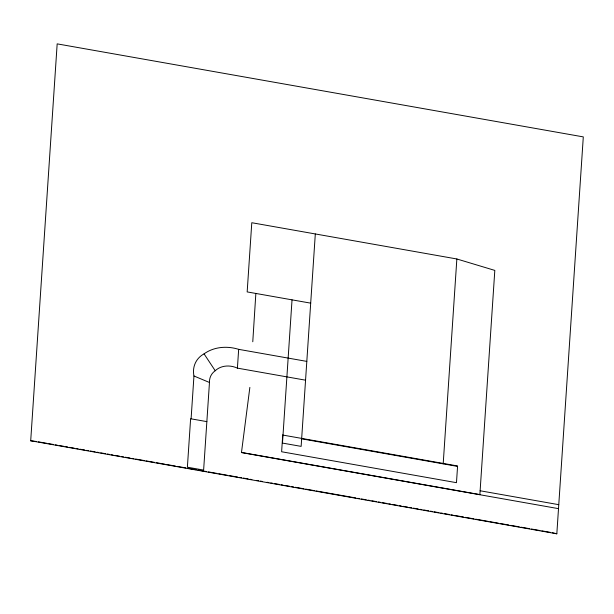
<?xml version="1.0" encoding="UTF-8"?>
<svg xmlns="http://www.w3.org/2000/svg" width="614" height="614" viewBox="0 0 614 614"><rect width="100%" height="100%" fill="white"/><g stroke="black" fill="none" stroke-linecap="round" stroke-linejoin="round"><path stroke-width="0.92" d="M252.776 341.752L255.854 293.454M30.7 440.775L57.171 43.863L583.3 136.891L556.829 533.804L30.7 440.775L36.518 441.504M191.092 418.84L193.955 375.991A26.625 22.726 28.7 0 1 204.055 353.856A40.455 34.53 28.7 0 1 238.662 349.343L306.816 361.393M305.557 380.181L237.411 368.131A20.676 17.652 28.7 0 0 215.222 370.733A18.006 15.373 28.7 0 0 209.466 382.484L203.625 470.078L187.385 467.2L190.616 418.756L206.857 421.626M237.411 368.131L238.662 349.343M249.86 387.396L241.463 452.579L558.51 508.645M292.034 299.847L282.478 443.078L301.144 446.378L315.312 233.949M443.193 463.862L456.854 258.978L251.786 222.721L247.166 291.911L310.699 303.147M479.856 494.731L494.815 270.406L456.854 258.978M556.829 533.804L552.255 532.699M301.651 438.833L457.56 466.402M480.117 490.77L558.771 504.677M241.479 452.426L479.864 494.577M38.406 441.834L46.91 443.339M48.798 443.669L53.518 444.505M55.406 444.843L57.302 445.173M59.19 445.511L63.91 446.347M65.798 446.677L67.686 447.015M69.582 447.345L74.302 448.182M76.19 448.519L78.078 448.849M79.966 449.187L84.694 450.016M86.582 450.354L88.47 450.684M90.358 451.021L95.086 451.858M96.974 452.188L98.862 452.526M100.75 452.856L105.47 453.692M107.358 454.03L109.254 454.36M111.142 454.698L113.03 455.028M114.918 455.365L119.638 456.202M121.534 456.532L123.422 456.87M125.31 457.2L130.03 458.036M131.918 458.374L133.806 458.704M135.702 459.042L144.198 460.538M146.086 460.876L154.59 462.38M156.478 462.71L164.982 464.215M166.87 464.552L175.374 466.057M177.262 466.387L185.758 467.891M187.654 468.221L196.15 469.725M198.038 470.063L206.542 471.567M208.43 471.897L216.934 473.402M218.822 473.739L227.326 475.244M229.214 475.574L237.71 477.078M239.606 477.408L241.494 477.746M243.382 478.076L248.102 478.912M249.99 479.25L251.878 479.58M256.606 480.417L258.494 480.754M260.382 481.084L262.27 481.422M266.998 482.259L268.886 482.589M270.774 482.926L272.662 483.256M274.55 483.594L279.278 484.423M281.166 484.761L283.054 485.091M284.942 485.428L289.662 486.265M291.558 486.595L293.446 486.933M295.334 487.263L303.83 488.767M305.726 489.105L314.222 490.609M316.11 490.939L355.782 497.954M357.678 498.292L359.566 498.622M361.454 498.959L366.174 499.796M368.062 500.126L369.958 500.464M371.846 500.794L376.566 501.63M378.454 501.96L380.342 502.298M382.23 502.628L386.958 503.465M388.846 503.802L390.734 504.132M392.622 504.47L397.35 505.307M399.238 505.637L401.126 505.974M403.014 506.304L407.734 507.141M409.63 507.479L411.518 507.809M413.406 508.146L418.126 508.975M420.014 509.313L421.902 509.643M423.798 509.981L428.518 510.817M430.406 511.147L432.294 511.485M434.182 511.815L438.91 512.652M440.798 512.989L442.686 513.319M444.574 513.657L449.302 514.494M451.19 514.824L453.078 515.161M454.966 515.491L463.47 516.996M465.358 517.333L473.854 518.83M475.75 519.168L488.03 521.34M489.918 521.67L498.414 523.174M500.303 523.512L508.806 525.016M510.694 525.346L519.198 526.85M521.086 527.188L529.59 528.685M531.478 529.022L539.982 530.527M541.87 530.857L550.367 532.361M193.955 375.991L209.466 382.484M204.055 353.856L215.222 370.733M282.732 435.05L281.619 451.758L456.471 482.681L457.591 465.965L282.732 435.05"/></g></svg>
